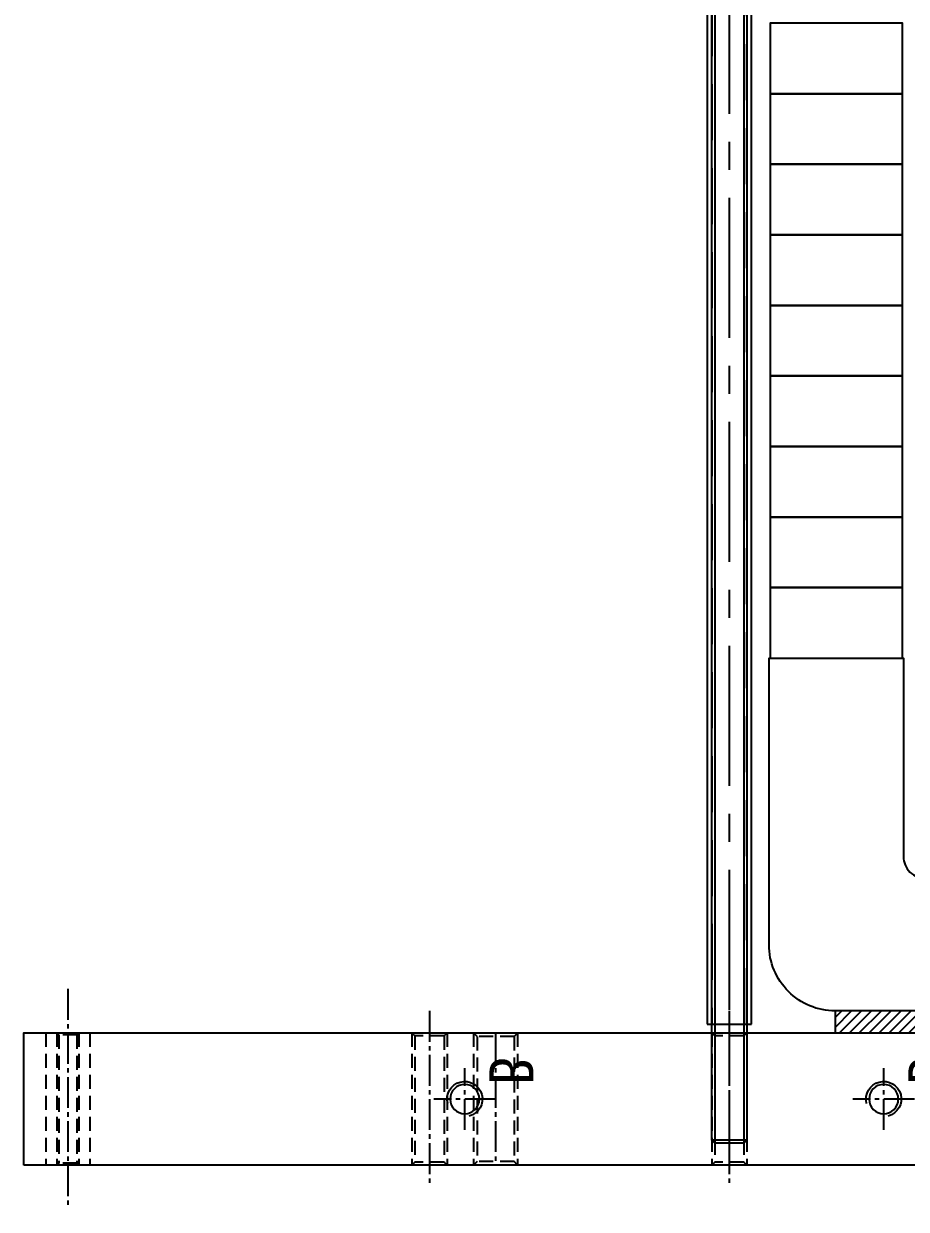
# Model space of a CAD drawing. Header units: millimetres. Extents: x 282 to 14566, y -4134 to 5341.
# Drawn here: x 3412.2 to 3612.3, y 861.2 to 1130 of the extents above; entities that cross this region are included whole.
import ezdxf

# ---------------------------------------------------------------- set-up
doc = ezdxf.new("R2010")
doc.units = ezdxf.units.MM
for name, pattern in [('CENTER', [50.8, 31.75, -6.35, 6.35, -6.35]), ('CENTER1', [10, 7, -1, 1, -1]), ('HIDDEN2', [4.7625, 3.175, -1.5875]), ('HIDDENX2', [19.05, 12.7, -6.35])]:
    doc.linetypes.add(name, pattern=pattern)
doc.layers.add('CENTER', color=1, linetype='CENTER')
doc.layers.add('THIN', color=3, linetype='Continuous')
doc.styles.add('HAN', font='')
doc.styles.get('HAN').set_extended_font_data('GulimChe')

# ---------------------------------------------------------------- blocks, each defined once
blk = doc.blocks.new('A$C429828F3')
at = {"color": 250}
for points in [[(59.75, 208), (29.75, 208), (29.75, 224), (59.75, 224), (59.75, 208)], [(59.75, 192), (29.75, 192), (29.75, 208), (59.75, 208), (59.75, 192)], [(59.75, 176), (29.75, 176), (29.75, 192), (59.75, 192), (59.75, 176)], [(59.75, 160), (29.75, 160), (29.75, 176), (59.75, 176), (59.75, 160)], [(59.75, 144), (29.75, 144), (29.75, 160), (59.75, 160), (59.75, 144)], [(59.75, 128), (29.75, 128), (29.75, 144), (59.75, 144), (59.75, 128)], [(59.75, 112), (29.75, 112), (29.75, 128), (59.75, 128), (59.75, 112)], [(59.75, 96), (29.75, 96), (29.75, 112), (59.75, 112), (59.75, 96)], [(59.75, 80), (29.75, 80), (29.75, 96), (59.75, 96), (59.75, 80)]]:
    blk.add_lwpolyline(points, dxfattribs=at)
blk.add_lwpolyline([(-45, 0), (45, 0, 0.414214), (60, 15), (60, 80), (29.5, 80), (29.5, 35, -0.414214), (24.5, 30), (-24.5, 30, -0.414214), (-29.5, 35), (-29.5, 80), (-60, 80), (-60, 15, 0.414214)], format="xyb", close=True, dxfattribs=at)
blk = doc.blocks.new('A$C0D8E1CFE')
at = {"color": 8}
for p, q in [((-5, -520.5), (-5, -2.5)), ((5, -2.5), (5, -520.5)), ((5, -520.5), (-5, -520.5))]:
    blk.add_line(p, q, dxfattribs=at)
at = {"color": 2, "linetype": 'HIDDENX2'}
for p, q in [((-4, -520.5), (-4, -2.5)), ((4, -2.5), (4, -520.5))]:
    blk.add_line(p, q, dxfattribs=at)
blk.add_line((-4, -546.82), (4, -546.82))
blk.add_lwpolyline([(-3.32, 22.5), (-4, 21.82), (-4, -546.82), (-3.32, -547.5), (3.32, -547.5), (4, -546.82), (4, 21.82), (3.32, 22.5)], close=True)
at = {"layer": 'CENTER'}
blk.add_line((0, 22.5), (0, -547.5), dxfattribs=at)
at = {"layer": 'THIN'}
for p, q in [((-3.32, 22.5), (-3.32, -547.5)), ((3.32, 22.5), (3.32, -547.5))]:
    blk.add_line(p, q, dxfattribs=at)
blk = doc.blocks.new('A$C6DBB1F85')
at = {"color": 251, "linetype": 'HIDDEN2'}
for p, q in [((0.68, 4), (-29.32, 4)), ((0, 3.32), (-28.65, 3.32)), ((0.68, -4), (-29.32, -4)), ((0, -3.32), (-28.65, -3.32)), ((0.68, -64), (-29.32, -64)), ((0, -64.68), (-28.65, -64.68)), ((0.68, -72), (-29.32, -72)), ((0, -71.32), (-28.65, -71.32)), ((0.68, -324), (-29.32, -324)), ((0, -324.68), (-28.65, -324.68)), ((0.68, -332), (-29.32, -332)), ((0, -331.32), (-28.65, -331.32)), ((0.68, -392), (-29.32, -392)), ((0, -392.68), (-28.65, -392.68)), ((0.68, -400), (-29.32, -400)), ((0, -399.32), (-28.65, -399.32))]:
    blk.add_line(p, q, dxfattribs=at)
at = {"color": 251, "linetype": 'CENTER1'}
for p, q in [((5.68, 0), (-34.32, 0)), ((5.68, -68), (-34.32, -68)), ((5.68, -328), (-34.32, -328)), ((5.68, -396), (-34.32, -396))]:
    blk.add_line(p, q, dxfattribs=at)
at = {"color": 251, "linetype": 'HIDDEN2'}
for points in [[(-29.32, 4), (-28.65, 3.32), (-28.65, -3.32), (-29.32, -4)], [(0.68, 4), (0, 3.32), (0, -3.32), (0.68, -4)], [(-29.32, -64), (-28.65, -64.68), (-28.65, -71.32), (-29.32, -72)], [(0.68, -64), (0, -64.68), (0, -71.32), (0.68, -72)], [(-29.32, -324), (-28.65, -324.68), (-28.65, -331.32), (-29.32, -332)], [(0.68, -324), (0, -324.68), (0, -331.32), (0.68, -332)], [(-29.32, -392), (-28.65, -392.68), (-28.65, -399.32), (-29.32, -400)], [(0.68, -392), (0, -392.68), (0, -399.32), (0.68, -400)]]:
    blk.add_lwpolyline(points, dxfattribs=at)
blk = doc.blocks.new('A$C45F8230B')
at = {"color": 6, "linetype": 'HIDDEN2'}
for p, q in [((0.81, 5), (-29.19, 5)), ((0, 4.19), (-28.38, 4.19)), ((0.81, -5), (-29.19, -5)), ((0, -4.19), (-28.38, -4.19)), ((0.81, -361), (-29.19, -361)), ((0, -361.81), (-28.38, -361.81)), ((0.81, -371), (-29.19, -371)), ((0, -370.19), (-28.38, -370.19))]:
    blk.add_line(p, q, dxfattribs=at)
at = {"color": 6, "linetype": 'CENTER1'}
for p, q in [((0.81, 0), (-29.19, 0)), ((0.81, -366), (-29.19, -366))]:
    blk.add_line(p, q, dxfattribs=at)
at = {"color": 6, "linetype": 'HIDDEN2'}
for points in [[(-29.19, 5), (-28.38, 4.19), (-28.38, -4.19), (-29.19, -5)], [(0.81, 5), (0, 4.19), (0, -4.19), (0.81, -5)], [(-29.19, -361), (-28.38, -361.81), (-28.38, -370.19), (-29.19, -371)], [(0.81, -361), (0, -361.81), (0, -370.19), (0.81, -371)]]:
    blk.add_lwpolyline(points, dxfattribs=at)
blk = doc.blocks.new('A$C3AAF212B')
at = {"linetype": 'HIDDEN2'}
for p, q in [((30, 285), (0, 285)), ((30, 282.5), (0, 282.5)), ((29.57, 282.07), (0.43, 282.07)), ((30, 277.5), (0, 277.5)), ((29.57, 277.93), (0.43, 277.93)), ((30, 275), (0, 275)), ((10, 43.3), (30, 43.3)), ((10, 36.7), (30, 36.7)), ((10, -36.7), (30, -36.7)), ((10, -43.3), (30, -43.3)), ((30, -275), (0, -275)), ((30, -277.5), (0, -277.5)), ((29.57, -277.93), (0.43, -277.93)), ((29.57, -282.07), (0.43, -282.07)), ((30, -282.5), (0, -282.5)), ((30, -285), (0, -285))]:
    blk.add_line(p, q, dxfattribs=at)
at = {"color": 1, "linetype": 'CENTER1'}
for p, q in [((40, 280), (-10, 280)), ((15, 197), (15, 183)), ((8, 190), (22, 190)), ((15, 102), (15, 88)), ((8, 95), (22, 95)), ((35, 40), (-5, 40)), ((15, 7), (15, -7)), ((8, 0), (22, 0)), ((35, -40), (-5, -40)), ((15, -88), (15, -102)), ((8, -95), (22, -95)), ((15, -183), (15, -197)), ((8, -190), (22, -190)), ((40, -280), (-10, -280))]:
    blk.add_line(p, q, dxfattribs=at)
at = {"color": 2, "ltscale": 10}
blk.add_lwpolyline([(0, -290), (30, -290), (30, 290), (0, 290)], close=True, dxfattribs=at)
at = {"linetype": 'HIDDEN2'}
for points in [[(0, 277.5), (0.43, 277.93), (0.43, 282.07), (0, 282.5)], [(30, 277.5), (29.57, 277.93), (29.57, 282.07), (30, 282.5)], [(0, 34.5), (10, 34.5), (10, 45.5), (0, 45.5)], [(0, -45.5), (10, -45.5), (10, -34.5), (0, -34.5)], [(0, -277.5), (0.43, -277.93), (0.43, -282.07), (0, -282.5)], [(30, -277.5), (29.57, -277.93), (29.57, -282.07), (30, -282.5)]]:
    blk.add_lwpolyline(points, dxfattribs=at)
at = {"ltscale": 10}
for centre in [(15, 190), (15, 95), (15, 0), (15, -95), (15, -190)]:
    blk.add_circle(centre, 3.32, dxfattribs=at)
at = {"layer": 'THIN', "ltscale": 10}
for centre in [(15, 190), (15, 95), (15, 0), (15, -95), (15, -190)]:
    blk.add_arc(centre, 4, 255, 165, dxfattribs=at)
for name, p in [('A$C6DBB1F85', (29.32, 198)), ('A$C45F8230B', (29.19, 183))]:
    blk.add_blockref(name, p)
at = {"color": 3, "style": 'HAN'}
for p in [(18.08, 195.59), (18.08, 100.59), (18.08, 5.59), (18.08, -89.41), (18.08, -184.41)]:
    blk.add_text('B', height=10, dxfattribs=at).set_placement(p)

msp = doc.modelspace()

# ---------------------------------------------------------------- hatches: boundary and pattern name
h = msp.add_hatch()
h.set_pattern_fill('ANSI31', color=252, scale=0.5)
h.set_pattern_definition([(45, (2746.5768, -1339.0848), (-1.122532, 1.122532), [])])
h.paths.add_polyline_path([(3812.035, 906.174), (3596.156, 906.174), (3596.156, 901.174), (3812.035, 901.174)])

# ---------------------------------------------------------------- linework, layer by layer
at = {"color": 252}
msp.add_lwpolyline([(3812.035, 906.174), (3596.156, 906.174), (3596.156, 901.174), (3812.035, 901.174)], close=True, dxfattribs=at)

# ---------------------------------------------------------------- block references
at = {"xscale": -1}
for name, p in [('A$C0D8E1CFE', (3572.156, 1423.674)), ('A$C429828F3', (3641.156, 906.174))]:
    msp.add_blockref(name, p, dxfattribs=at)
at = {"xscale": -1, "rotation": 270}
msp.add_blockref('A$C3AAF212B', (3702.156, 871.174), dxfattribs=at)

doc.saveas('drawing.dxf')
